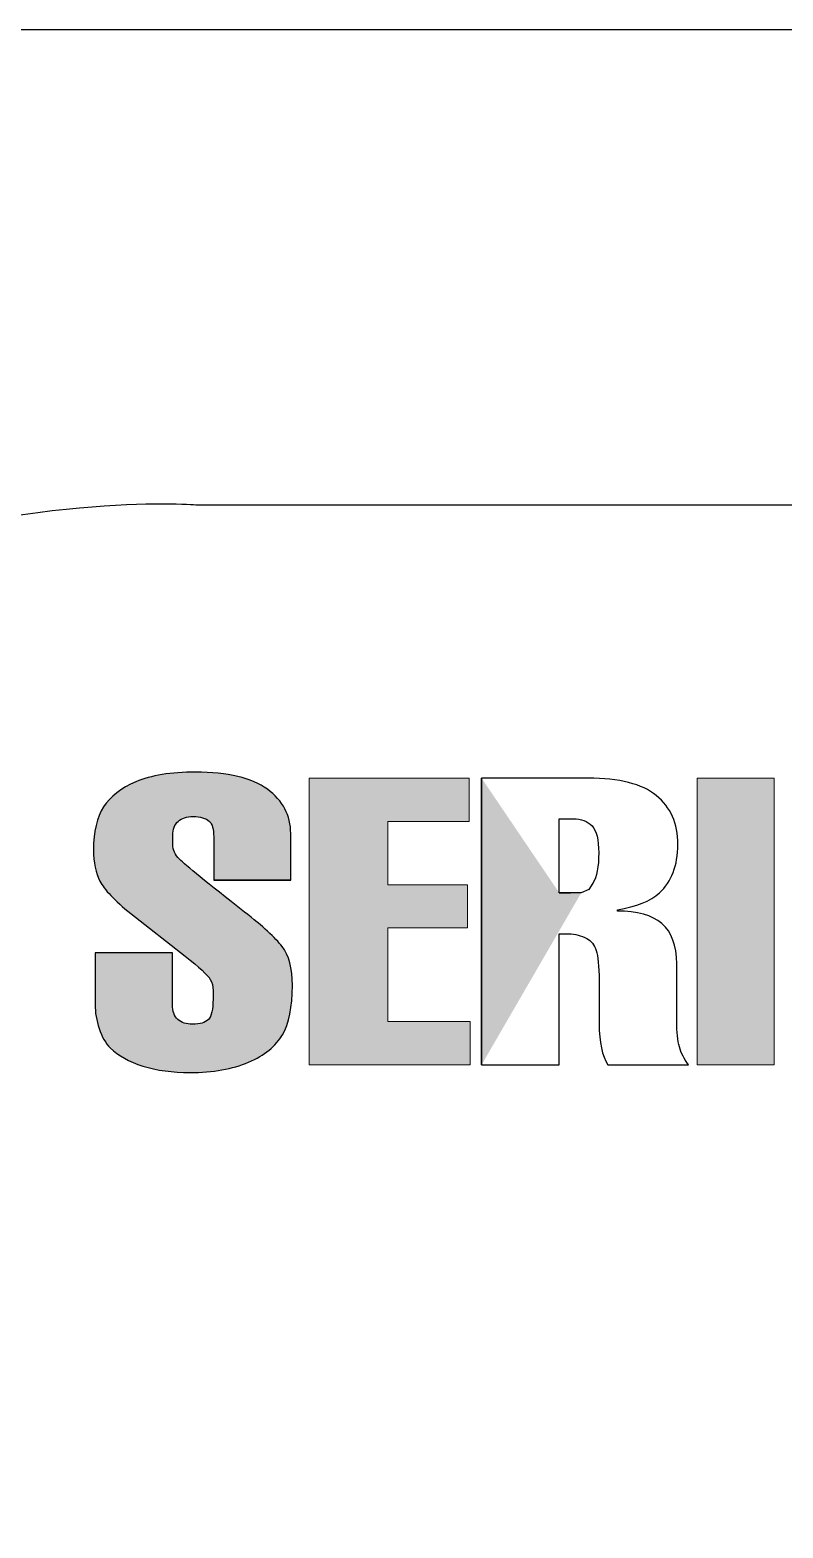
# Model space of a CAD drawing. Header units: millimetres. Extents: x -179594 to 13478, y -20517 to 22627.
# Drawn here: x 9684.6 to 9717.6, y 4382.7 to 4448.3 of the extents above; entities that cross this region are included whole.
import ezdxf

# ---------------------------------------------------------------- set-up
doc = ezdxf.new("R2010")
doc.units = ezdxf.units.MM
doc.header["$MEASUREMENT"] = 0
doc.layers.get('0').update_dxf_attribs({"lineweight": 25})

msp = doc.modelspace()

# ---------------------------------------------------------------- hatches: boundary and pattern name
h = msp.add_hatch(color=256)
edge = h.paths.add_edge_path()
edge.add_spline(control_points=[(9692.675, 4411.051), (9692.675, 4411.051), (9692.675, 4412.946), (9692.675, 4412.946), (9692.675, 4412.946), (9692.675, 4412.946), (9692.675, 4412.946), (9692.675, 4412.946), (9692.675, 4412.946), (9692.675, 4413.29), (9692.612, 4413.517), (9692.486, 4413.626), (9692.486, 4413.626), (9692.326, 4413.77), (9692.091, 4413.842), (9691.779, 4413.842), (9691.779, 4413.842), (9691.493, 4413.842), (9691.272, 4413.771), (9691.116, 4413.631), (9691.116, 4413.631), (9690.96, 4413.49), (9690.882, 4413.285), (9690.882, 4413.015), (9690.882, 4413.015), (9690.882, 4413.015), (9690.882, 4412.61), (9690.882, 4412.61), (9690.882, 4412.61), (9690.882, 4412.375), (9690.978, 4412.162), (9691.171, 4411.973), (9691.171, 4411.973), (9691.437, 4411.708), (9692.389, 4410.936), (9694.029, 4409.656), (9694.029, 4409.656), (9694.826, 4409.036), (9695.374, 4408.533), (9695.673, 4408.149), (9695.673, 4408.149), (9695.972, 4407.764), (9696.121, 4407.193), (9696.121, 4406.435), (9696.121, 4406.435), (9696.121, 4405.487), (9695.977, 4404.767), (9695.688, 4404.273), (9695.688, 4404.273), (9695.399, 4403.779), (9694.904, 4403.38), (9694.204, 4403.076), (9694.204, 4403.076), (9693.503, 4402.772), (9692.645, 4402.619), (9691.629, 4402.619), (9691.629, 4402.619), (9690.866, 4402.619), (9690.18, 4402.714), (9689.573, 4402.903), (9689.573, 4402.903), (9688.965, 4403.093), (9688.488, 4403.36), (9688.143, 4403.704), (9688.143, 4403.704), (9687.937, 4403.905), (9687.775, 4404.185), (9687.655, 4404.544), (9687.655, 4404.544), (9687.536, 4404.903), (9687.476, 4405.255), (9687.476, 4405.599), (9687.476, 4405.599), (9687.476, 4405.599), (9687.476, 4407.864), (9687.476, 4407.864), (9687.476, 4407.864), (9687.476, 4407.864), (9690.872, 4407.864), (9690.872, 4407.864), (9690.872, 4407.864), (9690.872, 4407.864), (9690.872, 4405.599), (9690.872, 4405.599), (9690.872, 4405.599), (9690.872, 4405.306), (9690.949, 4405.09), (9691.101, 4404.949), (9691.101, 4404.949), (9691.254, 4404.808), (9691.47, 4404.738), (9691.749, 4404.738), (9691.749, 4404.738), (9692.074, 4404.738), (9692.305, 4404.808), (9692.441, 4404.949), (9692.441, 4404.949), (9692.577, 4405.09), (9692.645, 4405.387), (9692.645, 4405.84), (9692.645, 4405.84), (9692.645, 4405.84), (9692.645, 4406.211), (9692.645, 4406.211), (9692.645, 4406.211), (9692.645, 4406.4), (9692.605, 4406.564), (9692.526, 4406.702), (9692.526, 4406.702), (9692.406, 4406.897), (9692.041, 4407.236), (9691.43, 4407.718), (9691.43, 4407.718), (9691.43, 4407.718), (9689.04, 4409.587), (9689.04, 4409.587), (9689.04, 4409.587), (9688.329, 4410.167), (9687.879, 4410.639), (9687.69, 4411.004), (9687.69, 4411.004), (9687.501, 4411.368), (9687.406, 4411.826), (9687.406, 4412.377), (9687.406, 4412.377), (9687.406, 4413.181), (9687.554, 4413.81), (9687.85, 4414.264), (9687.85, 4414.264), (9688.145, 4414.717), (9688.618, 4415.085), (9689.269, 4415.366), (9689.269, 4415.366), (9689.919, 4415.647), (9690.789, 4415.788), (9691.878, 4415.788), (9691.878, 4415.788), (9693.292, 4415.788), (9694.341, 4415.538), (9695.025, 4415.039), (9695.025, 4415.039), (9695.709, 4414.539), (9696.051, 4413.89), (9696.051, 4413.092), (9696.051, 4413.092), (9696.051, 4413.092), (9696.051, 4411.051), (9696.051, 4411.051), (9696.051, 4411.051), (9696.051, 4411.051), (9692.675, 4411.051), (9692.675, 4411.051)], knot_values=[0, 0, 0, 0, 0.026316, 0.026316, 0.026316, 0.026316, 0.052632, 0.052632, 0.052632, 0.052632, 0.078947, 0.078947, 0.078947, 0.078947, 0.105263, 0.105263, 0.105263, 0.105263, 0.131579, 0.131579, 0.131579, 0.131579, 0.157895, 0.157895, 0.157895, 0.157895, 0.184211, 0.184211, 0.184211, 0.184211, 0.210526, 0.210526, 0.210526, 0.210526, 0.236842, 0.236842, 0.236842, 0.236842, 0.263158, 0.263158, 0.263158, 0.263158, 0.289474, 0.289474, 0.289474, 0.289474, 0.315789, 0.315789, 0.315789, 0.315789, 0.342105, 0.342105, 0.342105, 0.342105, 0.368421, 0.368421, 0.368421, 0.368421, 0.394737, 0.394737, 0.394737, 0.394737, 0.421053, 0.421053, 0.421053, 0.421053, 0.447368, 0.447368, 0.447368, 0.447368, 0.473684, 0.473684, 0.473684, 0.473684, 0.5, 0.5, 0.5, 0.5, 0.526316, 0.526316, 0.526316, 0.526316, 0.552632, 0.552632, 0.552632, 0.552632, 0.578947, 0.578947, 0.578947, 0.578947, 0.605263, 0.605263, 0.605263, 0.605263, 0.631579, 0.631579, 0.631579, 0.631579, 0.657895, 0.657895, 0.657895, 0.657895, 0.684211, 0.684211, 0.684211, 0.684211, 0.710526, 0.710526, 0.710526, 0.710526, 0.736842, 0.736842, 0.736842, 0.736842, 0.763158, 0.763158, 0.763158, 0.763158, 0.789474, 0.789474, 0.789474, 0.789474, 0.815789, 0.815789, 0.815789, 0.815789, 0.842105, 0.842105, 0.842105, 0.842105, 0.868421, 0.868421, 0.868421, 0.868421, 0.894737, 0.894737, 0.894737, 0.894737, 0.921053, 0.921053, 0.921053, 0.921053, 0.947368, 0.947368, 0.947368, 0.947368, 0.973684, 0.973684, 0.973684, 0.973684, 1, 1, 1, 1], degree=3, periodic=0)
h = msp.add_hatch(color=256)
edge = h.paths.add_edge_path()
edge.add_spline(control_points=[(9696.858, 4402.964), (9696.858, 4402.964), (9696.858, 4415.521), (9696.858, 4415.521), (9696.858, 4415.521), (9696.858, 4415.521), (9703.87, 4415.521), (9703.87, 4415.521), (9703.87, 4415.521), (9703.87, 4415.521), (9703.87, 4413.618), (9703.87, 4413.618), (9703.87, 4413.618), (9703.87, 4413.618), (9700.304, 4413.618), (9700.304, 4413.618), (9700.304, 4413.618), (9700.304, 4413.618), (9700.304, 4410.844), (9700.304, 4410.844), (9700.304, 4410.844), (9700.304, 4410.844), (9703.8, 4410.844), (9703.8, 4410.844), (9703.8, 4410.844), (9703.8, 4410.844), (9703.8, 4408.967), (9703.8, 4408.967), (9703.8, 4408.967), (9703.8, 4408.967), (9700.304, 4408.967), (9700.304, 4408.967), (9700.304, 4408.967), (9700.304, 4408.967), (9700.304, 4404.859), (9700.304, 4404.859), (9700.304, 4404.859), (9700.304, 4404.859), (9703.919, 4404.859), (9703.919, 4404.859), (9703.919, 4404.859), (9703.919, 4404.859), (9703.919, 4402.964), (9703.919, 4402.964), (9703.919, 4402.964), (9703.919, 4402.964), (9696.858, 4402.964), (9696.858, 4402.964)], knot_values=[0, 0, 0, 0, 0.083333, 0.083333, 0.083333, 0.083333, 0.166667, 0.166667, 0.166667, 0.166667, 0.25, 0.25, 0.25, 0.25, 0.333333, 0.333333, 0.333333, 0.333333, 0.416667, 0.416667, 0.416667, 0.416667, 0.5, 0.5, 0.5, 0.5, 0.583333, 0.583333, 0.583333, 0.583333, 0.666667, 0.666667, 0.666667, 0.666667, 0.75, 0.75, 0.75, 0.75, 0.833333, 0.833333, 0.833333, 0.833333, 0.916667, 0.916667, 0.916667, 0.916667, 1, 1, 1, 1], degree=3, periodic=0)
h = msp.add_hatch(color=256)
edge = h.paths.add_edge_path()
edge.add_spline(control_points=[(9704.417, 4415.521), (9704.417, 4415.521), (9709.089, 4415.521), (9709.089, 4415.521), (9709.089, 4415.521), (9709.089, 4415.521), (9709.089, 4415.521), (9709.089, 4415.521), (9709.089, 4415.521), (9710.45, 4415.521), (9711.444, 4415.268), (9712.071, 4414.763), (9712.071, 4414.763), (9712.699, 4414.258), (9713.013, 4413.543), (9713.013, 4412.619), (9713.013, 4412.619), (9713.013, 4411.694), (9712.744, 4410.985), (9712.206, 4410.491), (9712.206, 4410.491), (9711.821, 4410.135), (9711.207, 4409.891), (9710.363, 4409.759), (9710.363, 4409.759), (9710.363, 4409.759), (9710.363, 4409.699), (9710.363, 4409.699), (9710.363, 4409.699), (9711.233, 4409.705), (9711.884, 4409.521), (9712.316, 4409.148), (9712.316, 4409.148), (9712.747, 4408.774), (9712.963, 4408.189), (9712.963, 4407.391), (9712.963, 4407.391), (9712.963, 4407.391), (9712.963, 4404.841), (9712.963, 4404.841), (9712.963, 4404.841), (9712.963, 4404.388), (9713.003, 4404.023), (9713.082, 4403.748), (9713.082, 4403.748), (9713.162, 4403.472), (9713.295, 4403.211), (9713.481, 4402.964), (9713.481, 4402.964), (9713.481, 4402.964), (9709.945, 4402.964), (9709.945, 4402.964), (9709.945, 4402.964), (9709.693, 4403.343), (9709.567, 4403.943), (9709.567, 4404.764), (9709.567, 4404.764), (9709.567, 4404.764), (9709.567, 4406.65), (9709.567, 4406.65), (9709.567, 4406.65), (9709.56, 4407.287), (9709.517, 4407.727), (9709.437, 4407.968), (9709.437, 4407.968), (9709.351, 4408.215), (9709.215, 4408.39), (9709.029, 4408.493), (9709.029, 4408.493), (9708.776, 4408.631), (9708.514, 4408.7), (9708.242, 4408.7), (9708.242, 4408.7), (9708.242, 4408.7), (9707.814, 4408.7), (9707.814, 4408.7), (9707.814, 4408.7), (9707.814, 4408.7), (9707.814, 4402.964), (9707.814, 4402.964), (9707.814, 4402.964), (9707.814, 4402.964), (9704.417, 4402.964), (9704.417, 4402.964), (9704.417, 4402.964), (9704.417, 4402.964), (9704.417, 4415.521), (9704.417, 4415.521)], knot_values=[0, 0, 0, 0, 0.045455, 0.045455, 0.045455, 0.045455, 0.090909, 0.090909, 0.090909, 0.090909, 0.136364, 0.136364, 0.136364, 0.136364, 0.181818, 0.181818, 0.181818, 0.181818, 0.227273, 0.227273, 0.227273, 0.227273, 0.272727, 0.272727, 0.272727, 0.272727, 0.318182, 0.318182, 0.318182, 0.318182, 0.363636, 0.363636, 0.363636, 0.363636, 0.409091, 0.409091, 0.409091, 0.409091, 0.454545, 0.454545, 0.454545, 0.454545, 0.5, 0.5, 0.5, 0.5, 0.545455, 0.545455, 0.545455, 0.545455, 0.590909, 0.590909, 0.590909, 0.590909, 0.636364, 0.636364, 0.636364, 0.636364, 0.681818, 0.681818, 0.681818, 0.681818, 0.727273, 0.727273, 0.727273, 0.727273, 0.772727, 0.772727, 0.772727, 0.772727, 0.818182, 0.818182, 0.818182, 0.818182, 0.863636, 0.863636, 0.863636, 0.863636, 0.909091, 0.909091, 0.909091, 0.909091, 0.954545, 0.954545, 0.954545, 0.954545, 1, 1, 1, 1], degree=3, periodic=0)
edge = h.paths.add_edge_path(flags=0)
edge.add_spline(control_points=[(9708.783, 4410.5), (9708.783, 4410.5), (9709.107, 4410.639), (9709.107, 4410.639), (9709.107, 4410.639), (9709.107, 4410.639), (9709.283, 4410.918), (9709.283, 4410.918), (9709.283, 4410.918), (9709.459, 4411.196), (9709.547, 4411.64), (9709.547, 4412.248), (9709.547, 4412.248), (9709.547, 4412.828), (9709.449, 4413.223), (9709.253, 4413.433), (9709.253, 4413.433), (9709.057, 4413.642), (9708.783, 4413.747), (9708.431, 4413.747), (9708.431, 4413.747), (9708.431, 4413.747), (9707.814, 4413.747), (9707.814, 4413.747), (9707.814, 4413.747), (9707.814, 4413.747), (9707.814, 4410.5), (9707.814, 4410.5), (9707.814, 4410.5), (9707.814, 4410.5), (9708.783, 4410.5), (9708.783, 4410.5)], knot_values=[0, 0, 0, 0, 0.125, 0.125, 0.125, 0.125, 0.25, 0.25, 0.25, 0.25, 0.375, 0.375, 0.375, 0.375, 0.5, 0.5, 0.5, 0.5, 0.625, 0.625, 0.625, 0.625, 0.75, 0.75, 0.75, 0.75, 0.875, 0.875, 0.875, 0.875, 1, 1, 1, 1], degree=3, periodic=0)
edge = h.paths.add_edge_path(flags=16)
edge.add_spline(control_points=[(9704.417, 4415.521), (9704.417, 4415.521), (9709.089, 4415.521), (9709.089, 4415.521), (9709.089, 4415.521), (9709.089, 4415.521), (9709.089, 4415.521), (9709.089, 4415.521), (9709.089, 4415.521), (9710.45, 4415.521), (9711.444, 4415.268), (9712.071, 4414.763), (9712.071, 4414.763), (9712.699, 4414.258), (9713.013, 4413.543), (9713.013, 4412.619), (9713.013, 4412.619), (9713.013, 4411.694), (9712.744, 4410.985), (9712.206, 4410.491), (9712.206, 4410.491), (9711.821, 4410.135), (9711.207, 4409.891), (9710.363, 4409.759), (9710.363, 4409.759), (9710.363, 4409.759), (9710.363, 4409.699), (9710.363, 4409.699), (9710.363, 4409.699), (9711.233, 4409.705), (9711.884, 4409.521), (9712.316, 4409.148), (9712.316, 4409.148), (9712.747, 4408.774), (9712.963, 4408.189), (9712.963, 4407.391), (9712.963, 4407.391), (9712.963, 4407.391), (9712.963, 4404.841), (9712.963, 4404.841), (9712.963, 4404.841), (9712.963, 4404.388), (9713.003, 4404.023), (9713.082, 4403.748), (9713.082, 4403.748), (9713.162, 4403.472), (9713.295, 4403.211), (9713.481, 4402.964), (9713.481, 4402.964), (9713.481, 4402.964), (9709.945, 4402.964), (9709.945, 4402.964), (9709.945, 4402.964), (9709.693, 4403.343), (9709.567, 4403.943), (9709.567, 4404.764), (9709.567, 4404.764), (9709.567, 4404.764), (9709.567, 4406.65), (9709.567, 4406.65), (9709.567, 4406.65), (9709.56, 4407.287), (9709.517, 4407.727), (9709.437, 4407.968), (9709.437, 4407.968), (9709.351, 4408.215), (9709.215, 4408.39), (9709.029, 4408.493), (9709.029, 4408.493), (9708.776, 4408.631), (9708.514, 4408.7), (9708.242, 4408.7), (9708.242, 4408.7), (9708.242, 4408.7), (9707.814, 4408.7), (9707.814, 4408.7), (9707.814, 4408.7), (9707.814, 4408.7), (9707.814, 4402.964), (9707.814, 4402.964), (9707.814, 4402.964), (9707.814, 4402.964), (9704.417, 4402.964), (9704.417, 4402.964)], knot_values=[0, 0, 0, 0, 0.047619, 0.047619, 0.047619, 0.047619, 0.095238, 0.095238, 0.095238, 0.095238, 0.142857, 0.142857, 0.142857, 0.142857, 0.190476, 0.190476, 0.190476, 0.190476, 0.238095, 0.238095, 0.238095, 0.238095, 0.285714, 0.285714, 0.285714, 0.285714, 0.333333, 0.333333, 0.333333, 0.333333, 0.380952, 0.380952, 0.380952, 0.380952, 0.428571, 0.428571, 0.428571, 0.428571, 0.47619, 0.47619, 0.47619, 0.47619, 0.52381, 0.52381, 0.52381, 0.52381, 0.571429, 0.571429, 0.571429, 0.571429, 0.619048, 0.619048, 0.619048, 0.619048, 0.666667, 0.666667, 0.666667, 0.666667, 0.714286, 0.714286, 0.714286, 0.714286, 0.761905, 0.761905, 0.761905, 0.761905, 0.809524, 0.809524, 0.809524, 0.809524, 0.857143, 0.857143, 0.857143, 0.857143, 0.904762, 0.904762, 0.904762, 0.904762, 0.952381, 0.952381, 0.952381, 0.952381, 1, 1, 1, 1], degree=3, periodic=0)
edge.add_spline(control_points=[(9708.783, 4410.5), (9708.783, 4410.5), (9709.107, 4410.639), (9709.107, 4410.639), (9709.107, 4410.639), (9709.107, 4410.639), (9709.283, 4410.918), (9709.283, 4410.918), (9709.283, 4410.918), (9709.459, 4411.196), (9709.547, 4411.64), (9709.547, 4412.248), (9709.547, 4412.248), (9709.547, 4412.828), (9709.449, 4413.223), (9709.253, 4413.433), (9709.253, 4413.433), (9709.057, 4413.642), (9708.783, 4413.747), (9708.431, 4413.747), (9708.431, 4413.747), (9708.431, 4413.747), (9707.814, 4413.747), (9707.814, 4413.747), (9707.814, 4413.747), (9707.814, 4413.747), (9707.814, 4410.5), (9707.814, 4410.5)], knot_values=[0, 0, 0, 0, 0.142857, 0.142857, 0.142857, 0.142857, 0.285714, 0.285714, 0.285714, 0.285714, 0.428571, 0.428571, 0.428571, 0.428571, 0.571429, 0.571429, 0.571429, 0.571429, 0.714286, 0.714286, 0.714286, 0.714286, 0.857143, 0.857143, 0.857143, 0.857143, 1, 1, 1, 1], degree=3, periodic=0)
h = msp.add_hatch(color=256)
edge = h.paths.add_edge_path()
edge.add_spline(control_points=[(9713.859, 4402.964), (9713.859, 4402.964), (9713.859, 4415.521), (9713.859, 4415.521), (9713.859, 4415.521), (9713.859, 4415.521), (9717.235, 4415.521), (9717.235, 4415.521), (9717.235, 4415.521), (9717.235, 4415.521), (9717.235, 4402.964), (9717.235, 4402.964), (9717.235, 4402.964), (9717.235, 4402.964), (9713.859, 4402.964), (9713.859, 4402.964)], knot_values=[0, 0, 0, 0, 0.25, 0.25, 0.25, 0.25, 0.5, 0.5, 0.5, 0.5, 0.75, 0.75, 0.75, 0.75, 1, 1, 1, 1], degree=3, periodic=0)

# ---------------------------------------------------------------- linework, layer by layer
msp.add_lwpolyline([(9500.963, 4228.319), (10250.963, 4228.319), (10250.963, 4448.319), (9500.963, 4448.319), (9500.963, 4228.319)], close=True)
at = {"color": 0}
msp.add_open_spline([(9948.504, 4448.319), (9948.504, 4448.319), (9941.59, 4427.49), (9898.745, 4427.49), (9898.745, 4427.49), (9898.745, 4427.49), (9691.973, 4427.49), (9691.973, 4427.49)], degree=3, knots=[0.1428571, 0.1428571, 0.1428571, 0.1428571, 0.2857143, 0.2857143, 0.2857143, 0.2857143, 0.4285714, 0.4285714, 0.4285714, 0.4285714], dxfattribs=at)
msp.add_open_spline([(9691.973, 4427.49), (9691.973, 4427.49), (9664.28, 4429.867), (9645, 4400.839)], degree=3, dxfattribs=at)
at = {"lineweight": 5}
for points, knots in [([(9692.675, 4411.051), (9692.675, 4411.051), (9692.675, 4412.946), (9692.675, 4412.946), (9692.675, 4412.946), (9692.675, 4412.946), (9692.675, 4412.946), (9692.675, 4412.946), (9692.675, 4412.946), (9692.675, 4413.29), (9692.612, 4413.517), (9692.486, 4413.626), (9692.486, 4413.626), (9692.326, 4413.77), (9692.091, 4413.842), (9691.779, 4413.842), (9691.779, 4413.842), (9691.493, 4413.842), (9691.272, 4413.771), (9691.116, 4413.631), (9691.116, 4413.631), (9690.96, 4413.49), (9690.882, 4413.285), (9690.882, 4413.015), (9690.882, 4413.015), (9690.882, 4413.015), (9690.882, 4412.61), (9690.882, 4412.61), (9690.882, 4412.61), (9690.882, 4412.375), (9690.978, 4412.162), (9691.171, 4411.973), (9691.171, 4411.973), (9691.437, 4411.708), (9692.389, 4410.936), (9694.029, 4409.656), (9694.029, 4409.656), (9694.826, 4409.036), (9695.374, 4408.533), (9695.673, 4408.149), (9695.673, 4408.149), (9695.972, 4407.764), (9696.121, 4407.193), (9696.121, 4406.435), (9696.121, 4406.435), (9696.121, 4405.487), (9695.977, 4404.767), (9695.688, 4404.273), (9695.688, 4404.273), (9695.399, 4403.779), (9694.904, 4403.38), (9694.204, 4403.076), (9694.204, 4403.076), (9693.503, 4402.772), (9692.645, 4402.619), (9691.629, 4402.619), (9691.629, 4402.619), (9690.866, 4402.619), (9690.18, 4402.714), (9689.573, 4402.903), (9689.573, 4402.903), (9688.965, 4403.093), (9688.488, 4403.36), (9688.143, 4403.704), (9688.143, 4403.704), (9687.937, 4403.905), (9687.775, 4404.185), (9687.655, 4404.544), (9687.655, 4404.544), (9687.536, 4404.903), (9687.476, 4405.255), (9687.476, 4405.599), (9687.476, 4405.599), (9687.476, 4405.599), (9687.476, 4407.864), (9687.476, 4407.864), (9687.476, 4407.864), (9687.476, 4407.864), (9690.872, 4407.864), (9690.872, 4407.864), (9690.872, 4407.864), (9690.872, 4407.864), (9690.872, 4405.599), (9690.872, 4405.599), (9690.872, 4405.599), (9690.872, 4405.306), (9690.949, 4405.09), (9691.101, 4404.949), (9691.101, 4404.949), (9691.254, 4404.808), (9691.47, 4404.738), (9691.749, 4404.738), (9691.749, 4404.738), (9692.074, 4404.738), (9692.305, 4404.808), (9692.441, 4404.949), (9692.441, 4404.949), (9692.577, 4405.09), (9692.645, 4405.387), (9692.645, 4405.84), (9692.645, 4405.84), (9692.645, 4405.84), (9692.645, 4406.211), (9692.645, 4406.211), (9692.645, 4406.211), (9692.645, 4406.4), (9692.605, 4406.564), (9692.526, 4406.702), (9692.526, 4406.702), (9692.406, 4406.897), (9692.041, 4407.236), (9691.43, 4407.718), (9691.43, 4407.718), (9691.43, 4407.718), (9689.04, 4409.587), (9689.04, 4409.587), (9689.04, 4409.587), (9688.329, 4410.167), (9687.879, 4410.639), (9687.69, 4411.004), (9687.69, 4411.004), (9687.501, 4411.368), (9687.406, 4411.826), (9687.406, 4412.377), (9687.406, 4412.377), (9687.406, 4413.181), (9687.554, 4413.81), (9687.85, 4414.264), (9687.85, 4414.264), (9688.145, 4414.717), (9688.618, 4415.085), (9689.269, 4415.366), (9689.269, 4415.366), (9689.919, 4415.647), (9690.789, 4415.788), (9691.878, 4415.788), (9691.878, 4415.788), (9693.292, 4415.788), (9694.341, 4415.538), (9695.025, 4415.039), (9695.025, 4415.039), (9695.709, 4414.539), (9696.051, 4413.89), (9696.051, 4413.092), (9696.051, 4413.092), (9696.051, 4413.092), (9696.051, 4411.051), (9696.051, 4411.051)], [0, 0, 0, 0, 0.027027, 0.027027, 0.027027, 0.027027, 0.054054, 0.054054, 0.054054, 0.054054, 0.081081, 0.081081, 0.081081, 0.081081, 0.108108, 0.108108, 0.108108, 0.108108, 0.135135, 0.135135, 0.135135, 0.135135, 0.162162, 0.162162, 0.162162, 0.162162, 0.189189, 0.189189, 0.189189, 0.189189, 0.216216, 0.216216, 0.216216, 0.216216, 0.243243, 0.243243, 0.243243, 0.243243, 0.27027, 0.27027, 0.27027, 0.27027, 0.297297, 0.297297, 0.297297, 0.297297, 0.324324, 0.324324, 0.324324, 0.324324, 0.351351, 0.351351, 0.351351, 0.351351, 0.378378, 0.378378, 0.378378, 0.378378, 0.405405, 0.405405, 0.405405, 0.405405, 0.432432, 0.432432, 0.432432, 0.432432, 0.459459, 0.459459, 0.459459, 0.459459, 0.486486, 0.486486, 0.486486, 0.486486, 0.513514, 0.513514, 0.513514, 0.513514, 0.540541, 0.540541, 0.540541, 0.540541, 0.567568, 0.567568, 0.567568, 0.567568, 0.594595, 0.594595, 0.594595, 0.594595, 0.621622, 0.621622, 0.621622, 0.621622, 0.648649, 0.648649, 0.648649, 0.648649, 0.675676, 0.675676, 0.675676, 0.675676, 0.702703, 0.702703, 0.702703, 0.702703, 0.72973, 0.72973, 0.72973, 0.72973, 0.756757, 0.756757, 0.756757, 0.756757, 0.783784, 0.783784, 0.783784, 0.783784, 0.810811, 0.810811, 0.810811, 0.810811, 0.837838, 0.837838, 0.837838, 0.837838, 0.864865, 0.864865, 0.864865, 0.864865, 0.891892, 0.891892, 0.891892, 0.891892, 0.918919, 0.918919, 0.918919, 0.918919, 0.945946, 0.945946, 0.945946, 0.945946, 0.972973, 0.972973, 0.972973, 0.972973, 1, 1, 1, 1]), ([(9696.858, 4402.964), (9696.858, 4402.964), (9696.858, 4415.521), (9696.858, 4415.521), (9696.858, 4415.521), (9696.858, 4415.521), (9703.87, 4415.521), (9703.87, 4415.521), (9703.87, 4415.521), (9703.87, 4415.521), (9703.87, 4413.618), (9703.87, 4413.618), (9703.87, 4413.618), (9703.87, 4413.618), (9700.304, 4413.618), (9700.304, 4413.618), (9700.304, 4413.618), (9700.304, 4413.618), (9700.304, 4410.844), (9700.304, 4410.844), (9700.304, 4410.844), (9700.304, 4410.844), (9703.8, 4410.844), (9703.8, 4410.844), (9703.8, 4410.844), (9703.8, 4410.844), (9703.8, 4408.967), (9703.8, 4408.967), (9703.8, 4408.967), (9703.8, 4408.967), (9700.304, 4408.967), (9700.304, 4408.967), (9700.304, 4408.967), (9700.304, 4408.967), (9700.304, 4404.859), (9700.304, 4404.859), (9700.304, 4404.859), (9700.304, 4404.859), (9703.919, 4404.859), (9703.919, 4404.859), (9703.919, 4404.859), (9703.919, 4404.859), (9703.919, 4402.964), (9703.919, 4402.964), (9703.919, 4402.964), (9703.919, 4402.964), (9696.858, 4402.964), (9696.858, 4402.964)], [0, 0, 0, 0, 0.083333, 0.083333, 0.083333, 0.083333, 0.166667, 0.166667, 0.166667, 0.166667, 0.25, 0.25, 0.25, 0.25, 0.333333, 0.333333, 0.333333, 0.333333, 0.416667, 0.416667, 0.416667, 0.416667, 0.5, 0.5, 0.5, 0.5, 0.583333, 0.583333, 0.583333, 0.583333, 0.666667, 0.666667, 0.666667, 0.666667, 0.75, 0.75, 0.75, 0.75, 0.833333, 0.833333, 0.833333, 0.833333, 0.916667, 0.916667, 0.916667, 0.916667, 1, 1, 1, 1]), ([(9704.417, 4415.521), (9704.417, 4415.521), (9709.089, 4415.521), (9709.089, 4415.521), (9709.089, 4415.521), (9709.089, 4415.521), (9709.089, 4415.521), (9709.089, 4415.521), (9709.089, 4415.521), (9710.45, 4415.521), (9711.444, 4415.268), (9712.071, 4414.763), (9712.071, 4414.763), (9712.699, 4414.258), (9713.013, 4413.543), (9713.013, 4412.619), (9713.013, 4412.619), (9713.013, 4411.694), (9712.744, 4410.985), (9712.206, 4410.491), (9712.206, 4410.491), (9711.821, 4410.135), (9711.207, 4409.891), (9710.363, 4409.759), (9710.363, 4409.759), (9710.363, 4409.759), (9710.363, 4409.699), (9710.363, 4409.699), (9710.363, 4409.699), (9711.233, 4409.705), (9711.884, 4409.521), (9712.316, 4409.148), (9712.316, 4409.148), (9712.747, 4408.774), (9712.963, 4408.189), (9712.963, 4407.391), (9712.963, 4407.391), (9712.963, 4407.391), (9712.963, 4404.841), (9712.963, 4404.841), (9712.963, 4404.841), (9712.963, 4404.388), (9713.003, 4404.023), (9713.082, 4403.748), (9713.082, 4403.748), (9713.162, 4403.472), (9713.295, 4403.211), (9713.481, 4402.964), (9713.481, 4402.964), (9713.481, 4402.964), (9709.945, 4402.964), (9709.945, 4402.964), (9709.945, 4402.964), (9709.693, 4403.343), (9709.567, 4403.943), (9709.567, 4404.764), (9709.567, 4404.764), (9709.567, 4404.764), (9709.567, 4406.65), (9709.567, 4406.65), (9709.567, 4406.65), (9709.56, 4407.287), (9709.517, 4407.727), (9709.437, 4407.968), (9709.437, 4407.968), (9709.351, 4408.215), (9709.215, 4408.39), (9709.029, 4408.493), (9709.029, 4408.493), (9708.776, 4408.631), (9708.514, 4408.7), (9708.242, 4408.7), (9708.242, 4408.7), (9708.242, 4408.7), (9707.814, 4408.7), (9707.814, 4408.7), (9707.814, 4408.7), (9707.814, 4408.7), (9707.814, 4402.964), (9707.814, 4402.964), (9707.814, 4402.964), (9707.814, 4402.964), (9704.417, 4402.964), (9704.417, 4402.964)], [0, 0, 0, 0, 0.047619, 0.047619, 0.047619, 0.047619, 0.095238, 0.095238, 0.095238, 0.095238, 0.142857, 0.142857, 0.142857, 0.142857, 0.190476, 0.190476, 0.190476, 0.190476, 0.238095, 0.238095, 0.238095, 0.238095, 0.285714, 0.285714, 0.285714, 0.285714, 0.333333, 0.333333, 0.333333, 0.333333, 0.380952, 0.380952, 0.380952, 0.380952, 0.428571, 0.428571, 0.428571, 0.428571, 0.47619, 0.47619, 0.47619, 0.47619, 0.52381, 0.52381, 0.52381, 0.52381, 0.571429, 0.571429, 0.571429, 0.571429, 0.619048, 0.619048, 0.619048, 0.619048, 0.666667, 0.666667, 0.666667, 0.666667, 0.714286, 0.714286, 0.714286, 0.714286, 0.761905, 0.761905, 0.761905, 0.761905, 0.809524, 0.809524, 0.809524, 0.809524, 0.857143, 0.857143, 0.857143, 0.857143, 0.904762, 0.904762, 0.904762, 0.904762, 0.952381, 0.952381, 0.952381, 0.952381, 1, 1, 1, 1]), ([(9713.859, 4402.964), (9713.859, 4402.964), (9713.859, 4415.521), (9713.859, 4415.521), (9713.859, 4415.521), (9713.859, 4415.521), (9717.235, 4415.521), (9717.235, 4415.521), (9717.235, 4415.521), (9717.235, 4415.521), (9717.235, 4402.964), (9717.235, 4402.964), (9717.235, 4402.964), (9717.235, 4402.964), (9713.859, 4402.964), (9713.859, 4402.964)], [0, 0, 0, 0, 0.25, 0.25, 0.25, 0.25, 0.5, 0.5, 0.5, 0.5, 0.75, 0.75, 0.75, 0.75, 1, 1, 1, 1]), ([(9708.783, 4410.5), (9708.783, 4410.5), (9709.107, 4410.639), (9709.107, 4410.639), (9709.107, 4410.639), (9709.107, 4410.639), (9709.283, 4410.918), (9709.283, 4410.918), (9709.283, 4410.918), (9709.459, 4411.196), (9709.547, 4411.64), (9709.547, 4412.248), (9709.547, 4412.248), (9709.547, 4412.828), (9709.449, 4413.223), (9709.253, 4413.433), (9709.253, 4413.433), (9709.057, 4413.642), (9708.783, 4413.747), (9708.431, 4413.747), (9708.431, 4413.747), (9708.431, 4413.747), (9707.814, 4413.747), (9707.814, 4413.747), (9707.814, 4413.747), (9707.814, 4413.747), (9707.814, 4410.5), (9707.814, 4410.5)], [0, 0, 0, 0, 0.142857, 0.142857, 0.142857, 0.142857, 0.285714, 0.285714, 0.285714, 0.285714, 0.428571, 0.428571, 0.428571, 0.428571, 0.571429, 0.571429, 0.571429, 0.571429, 0.714286, 0.714286, 0.714286, 0.714286, 0.857143, 0.857143, 0.857143, 0.857143, 1, 1, 1, 1])]:
    msp.add_open_spline(points, degree=3, knots=knots, dxfattribs=at)
for points, knots in [([(9692.675, 4411.051), (9692.675, 4411.051), (9692.675, 4412.946), (9692.675, 4412.946), (9692.675, 4412.946), (9692.675, 4412.946), (9692.675, 4412.946), (9692.675, 4412.946), (9692.675, 4412.946), (9692.675, 4413.29), (9692.612, 4413.517), (9692.486, 4413.626), (9692.486, 4413.626), (9692.326, 4413.77), (9692.091, 4413.842), (9691.779, 4413.842), (9691.779, 4413.842), (9691.493, 4413.842), (9691.272, 4413.771), (9691.116, 4413.631), (9691.116, 4413.631), (9690.96, 4413.49), (9690.882, 4413.285), (9690.882, 4413.015), (9690.882, 4413.015), (9690.882, 4413.015), (9690.882, 4412.61), (9690.882, 4412.61), (9690.882, 4412.61), (9690.882, 4412.375), (9690.978, 4412.162), (9691.171, 4411.973), (9691.171, 4411.973), (9691.437, 4411.708), (9692.389, 4410.936), (9694.029, 4409.656), (9694.029, 4409.656), (9694.826, 4409.036), (9695.374, 4408.533), (9695.673, 4408.149), (9695.673, 4408.149), (9695.972, 4407.764), (9696.121, 4407.193), (9696.121, 4406.435), (9696.121, 4406.435), (9696.121, 4405.487), (9695.977, 4404.767), (9695.688, 4404.273), (9695.688, 4404.273), (9695.399, 4403.779), (9694.904, 4403.38), (9694.204, 4403.076), (9694.204, 4403.076), (9693.503, 4402.772), (9692.645, 4402.619), (9691.629, 4402.619), (9691.629, 4402.619), (9690.866, 4402.619), (9690.18, 4402.714), (9689.573, 4402.903), (9689.573, 4402.903), (9688.965, 4403.093), (9688.488, 4403.36), (9688.143, 4403.704), (9688.143, 4403.704), (9687.937, 4403.905), (9687.775, 4404.185), (9687.655, 4404.544), (9687.655, 4404.544), (9687.536, 4404.903), (9687.476, 4405.255), (9687.476, 4405.599), (9687.476, 4405.599), (9687.476, 4405.599), (9687.476, 4407.864), (9687.476, 4407.864), (9687.476, 4407.864), (9687.476, 4407.864), (9690.872, 4407.864), (9690.872, 4407.864), (9690.872, 4407.864), (9690.872, 4407.864), (9690.872, 4405.599), (9690.872, 4405.599), (9690.872, 4405.599), (9690.872, 4405.306), (9690.949, 4405.09), (9691.101, 4404.949), (9691.101, 4404.949), (9691.254, 4404.808), (9691.47, 4404.738), (9691.749, 4404.738), (9691.749, 4404.738), (9692.074, 4404.738), (9692.305, 4404.808), (9692.441, 4404.949), (9692.441, 4404.949), (9692.577, 4405.09), (9692.645, 4405.387), (9692.645, 4405.84), (9692.645, 4405.84), (9692.645, 4405.84), (9692.645, 4406.211), (9692.645, 4406.211), (9692.645, 4406.211), (9692.645, 4406.4), (9692.605, 4406.564), (9692.526, 4406.702), (9692.526, 4406.702), (9692.406, 4406.897), (9692.041, 4407.236), (9691.43, 4407.718), (9691.43, 4407.718), (9691.43, 4407.718), (9689.04, 4409.587), (9689.04, 4409.587), (9689.04, 4409.587), (9688.329, 4410.167), (9687.879, 4410.639), (9687.69, 4411.004), (9687.69, 4411.004), (9687.501, 4411.368), (9687.406, 4411.826), (9687.406, 4412.377), (9687.406, 4412.377), (9687.406, 4413.181), (9687.554, 4413.81), (9687.85, 4414.264), (9687.85, 4414.264), (9688.145, 4414.717), (9688.618, 4415.085), (9689.269, 4415.366), (9689.269, 4415.366), (9689.919, 4415.647), (9690.789, 4415.788), (9691.878, 4415.788), (9691.878, 4415.788), (9693.292, 4415.788), (9694.341, 4415.538), (9695.025, 4415.039), (9695.025, 4415.039), (9695.709, 4414.539), (9696.051, 4413.89), (9696.051, 4413.092), (9696.051, 4413.092), (9696.051, 4413.092), (9696.051, 4411.051), (9696.051, 4411.051), (9696.051, 4411.051), (9696.051, 4411.051), (9692.675, 4411.051), (9692.675, 4411.051)], [0, 0, 0, 0, 0.026316, 0.026316, 0.026316, 0.026316, 0.052632, 0.052632, 0.052632, 0.052632, 0.078947, 0.078947, 0.078947, 0.078947, 0.105263, 0.105263, 0.105263, 0.105263, 0.131579, 0.131579, 0.131579, 0.131579, 0.157895, 0.157895, 0.157895, 0.157895, 0.184211, 0.184211, 0.184211, 0.184211, 0.210526, 0.210526, 0.210526, 0.210526, 0.236842, 0.236842, 0.236842, 0.236842, 0.263158, 0.263158, 0.263158, 0.263158, 0.289474, 0.289474, 0.289474, 0.289474, 0.315789, 0.315789, 0.315789, 0.315789, 0.342105, 0.342105, 0.342105, 0.342105, 0.368421, 0.368421, 0.368421, 0.368421, 0.394737, 0.394737, 0.394737, 0.394737, 0.421053, 0.421053, 0.421053, 0.421053, 0.447368, 0.447368, 0.447368, 0.447368, 0.473684, 0.473684, 0.473684, 0.473684, 0.5, 0.5, 0.5, 0.5, 0.526316, 0.526316, 0.526316, 0.526316, 0.552632, 0.552632, 0.552632, 0.552632, 0.578947, 0.578947, 0.578947, 0.578947, 0.605263, 0.605263, 0.605263, 0.605263, 0.631579, 0.631579, 0.631579, 0.631579, 0.657895, 0.657895, 0.657895, 0.657895, 0.684211, 0.684211, 0.684211, 0.684211, 0.710526, 0.710526, 0.710526, 0.710526, 0.736842, 0.736842, 0.736842, 0.736842, 0.763158, 0.763158, 0.763158, 0.763158, 0.789474, 0.789474, 0.789474, 0.789474, 0.815789, 0.815789, 0.815789, 0.815789, 0.842105, 0.842105, 0.842105, 0.842105, 0.868421, 0.868421, 0.868421, 0.868421, 0.894737, 0.894737, 0.894737, 0.894737, 0.921053, 0.921053, 0.921053, 0.921053, 0.947368, 0.947368, 0.947368, 0.947368, 0.973684, 0.973684, 0.973684, 0.973684, 1, 1, 1, 1]), ([(9704.417, 4415.521), (9704.417, 4415.521), (9709.089, 4415.521), (9709.089, 4415.521), (9709.089, 4415.521), (9709.089, 4415.521), (9709.089, 4415.521), (9709.089, 4415.521), (9709.089, 4415.521), (9710.45, 4415.521), (9711.444, 4415.268), (9712.071, 4414.763), (9712.071, 4414.763), (9712.699, 4414.258), (9713.013, 4413.543), (9713.013, 4412.619), (9713.013, 4412.619), (9713.013, 4411.694), (9712.744, 4410.985), (9712.206, 4410.491), (9712.206, 4410.491), (9711.821, 4410.135), (9711.207, 4409.891), (9710.363, 4409.759), (9710.363, 4409.759), (9710.363, 4409.759), (9710.363, 4409.699), (9710.363, 4409.699), (9710.363, 4409.699), (9711.233, 4409.705), (9711.884, 4409.521), (9712.316, 4409.148), (9712.316, 4409.148), (9712.747, 4408.774), (9712.963, 4408.189), (9712.963, 4407.391), (9712.963, 4407.391), (9712.963, 4407.391), (9712.963, 4404.841), (9712.963, 4404.841), (9712.963, 4404.841), (9712.963, 4404.388), (9713.003, 4404.023), (9713.082, 4403.748), (9713.082, 4403.748), (9713.162, 4403.472), (9713.295, 4403.211), (9713.481, 4402.964), (9713.481, 4402.964), (9713.481, 4402.964), (9709.945, 4402.964), (9709.945, 4402.964), (9709.945, 4402.964), (9709.693, 4403.343), (9709.567, 4403.943), (9709.567, 4404.764), (9709.567, 4404.764), (9709.567, 4404.764), (9709.567, 4406.65), (9709.567, 4406.65), (9709.567, 4406.65), (9709.56, 4407.287), (9709.517, 4407.727), (9709.437, 4407.968), (9709.437, 4407.968), (9709.351, 4408.215), (9709.215, 4408.39), (9709.029, 4408.493), (9709.029, 4408.493), (9708.776, 4408.631), (9708.514, 4408.7), (9708.242, 4408.7), (9708.242, 4408.7), (9708.242, 4408.7), (9707.814, 4408.7), (9707.814, 4408.7), (9707.814, 4408.7), (9707.814, 4408.7), (9707.814, 4402.964), (9707.814, 4402.964), (9707.814, 4402.964), (9707.814, 4402.964), (9704.417, 4402.964), (9704.417, 4402.964), (9704.417, 4402.964), (9704.417, 4402.964), (9704.417, 4415.521), (9704.417, 4415.521)], [0, 0, 0, 0, 0.045455, 0.045455, 0.045455, 0.045455, 0.090909, 0.090909, 0.090909, 0.090909, 0.136364, 0.136364, 0.136364, 0.136364, 0.181818, 0.181818, 0.181818, 0.181818, 0.227273, 0.227273, 0.227273, 0.227273, 0.272727, 0.272727, 0.272727, 0.272727, 0.318182, 0.318182, 0.318182, 0.318182, 0.363636, 0.363636, 0.363636, 0.363636, 0.409091, 0.409091, 0.409091, 0.409091, 0.454545, 0.454545, 0.454545, 0.454545, 0.5, 0.5, 0.5, 0.5, 0.545455, 0.545455, 0.545455, 0.545455, 0.590909, 0.590909, 0.590909, 0.590909, 0.636364, 0.636364, 0.636364, 0.636364, 0.681818, 0.681818, 0.681818, 0.681818, 0.727273, 0.727273, 0.727273, 0.727273, 0.772727, 0.772727, 0.772727, 0.772727, 0.818182, 0.818182, 0.818182, 0.818182, 0.863636, 0.863636, 0.863636, 0.863636, 0.909091, 0.909091, 0.909091, 0.909091, 0.954545, 0.954545, 0.954545, 0.954545, 1, 1, 1, 1]), ([(9708.783, 4410.5), (9708.783, 4410.5), (9709.107, 4410.639), (9709.107, 4410.639), (9709.107, 4410.639), (9709.107, 4410.639), (9709.283, 4410.918), (9709.283, 4410.918), (9709.283, 4410.918), (9709.459, 4411.196), (9709.547, 4411.64), (9709.547, 4412.248), (9709.547, 4412.248), (9709.547, 4412.828), (9709.449, 4413.223), (9709.253, 4413.433), (9709.253, 4413.433), (9709.057, 4413.642), (9708.783, 4413.747), (9708.431, 4413.747), (9708.431, 4413.747), (9708.431, 4413.747), (9707.814, 4413.747), (9707.814, 4413.747), (9707.814, 4413.747), (9707.814, 4413.747), (9707.814, 4410.5), (9707.814, 4410.5), (9707.814, 4410.5), (9707.814, 4410.5), (9708.783, 4410.5), (9708.783, 4410.5)], [0, 0, 0, 0, 0.125, 0.125, 0.125, 0.125, 0.25, 0.25, 0.25, 0.25, 0.375, 0.375, 0.375, 0.375, 0.5, 0.5, 0.5, 0.5, 0.625, 0.625, 0.625, 0.625, 0.75, 0.75, 0.75, 0.75, 0.875, 0.875, 0.875, 0.875, 1, 1, 1, 1])]:
    msp.add_open_spline(points, degree=3, knots=knots)
for points in [[(9704.417, 4402.964), (9704.417, 4402.964), (9704.417, 4415.521), (9704.417, 4415.521)], [(9696.051, 4411.051), (9696.051, 4411.051), (9692.675, 4411.051), (9692.675, 4411.051)], [(9707.814, 4410.5), (9707.814, 4410.5), (9708.312, 4410.5), (9708.312, 4410.5)]]:
    msp.add_open_spline(points, degree=3, dxfattribs=at)
for points in [[(9704.417, 4402.964), (9704.417, 4402.964), (9704.417, 4415.521), (9704.417, 4415.521)], [(9696.051, 4411.051), (9696.051, 4411.051), (9692.675, 4411.051), (9692.675, 4411.051)], [(9707.814, 4410.5), (9707.814, 4410.5), (9708.312, 4410.5), (9708.312, 4410.5)]]:
    msp.add_open_spline(points, degree=3)

doc.saveas('drawing.dxf')
